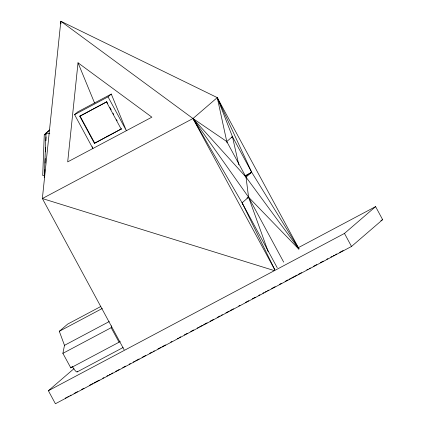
<?xml version="1.0" encoding="UTF-8"?>
<svg xmlns="http://www.w3.org/2000/svg" width="425" height="425" viewBox="0 0 425 425"><rect width="100%" height="100%" fill="white"/><g stroke="black" fill="none" stroke-linecap="round" stroke-linejoin="round"><path stroke-width="0.64" d="M47.239 132.17L44.269 134.725L42.713 175.482L44.62 175.589M44.274 177.73L45.98 133.153L49.486 130.135M44.667 174.277L44.843 169.676M45.098 163.099L45.273 158.498M45.523 151.922L45.698 147.321M45.948 140.749L46.102 136.802M78.019 62.799L67.692 161.883L151.874 117.167L78.019 62.799L94.547 102.956M120.238 341.211L119.069 342.215L70.794 367.859L62.884 353.345L64.488 345.339L59.303 331.303L67.665 324.1L100.815 306.489M119.069 342.215L111.164 327.696L111.531 325.848M79.762 116.232L106.808 101.777L79.762 116.232L94.414 143.331L121.46 128.871L94.414 143.331M107.801 136.218L108.072 135.984M47.775 131.702L49.757 130.002M92.14 146.662L92.894 148.495L74.582 114.628L77.812 111.844L111.281 94.063L126.368 130.714L108.056 96.847L111.281 94.063M227.062 142.816L226.769 141.536L232.443 136.653L217.265 97.617L60.839 21.25L42.362 198.539L124.137 349.796M268.239 251.844L248.583 197.211L246.017 177.129L251.685 172.247L217.265 97.617L192.982 118.527L42.362 198.539L274.13 270.555M242.771 204.653L242.101 202.794L248.583 197.211L192.982 118.527L60.839 21.25L60.934 23.901M70.794 367.859L72.351 366.52A9.493 1.711 62 0 0 77.35 371.45M298.201 247.738L375.594 206.624L382.638 219.651L351.512 246.458L55.409 403.75L48.37 390.724L73.971 368.672M48.37 390.724L344.468 233.431L375.594 206.624M245.188 176.471L251.685 172.247L232.443 136.653L231.327 137.243M74.582 114.628L108.056 96.847M245.002 175.796L251.685 172.247L298.982 248.912M246.909 198.103L248.583 197.211L298.759 249.087M59.303 331.303L102.345 308.438M64.488 345.339L109.273 321.544M62.884 353.345L111.164 327.696M77.169 371.918L123.117 347.507M380.88 220.586L382.638 219.651M65.232 398.193L66.406 397.566M67.575 396.945L68.749 396.323M69.923 395.702L71.097 395.075M74.03 393.518L77.547 391.648M81.653 389.47L83.996 388.222M89.271 385.422L92.793 383.552M93.962 382.925L99.243 380.125M102.76 378.255L103.934 377.634M106.866 376.077L108.04 375.45M109.209 374.829L110.383 374.207M111.557 373.58L112.731 372.959M115.664 371.402L119.181 369.532M122.698 367.662L125.63 366.106M129.147 364.236L130.321 363.614M133.253 362.058L134.428 361.436M135.596 360.809L139.118 358.944M142.051 357.382L145.568 355.518M149.674 353.334L152.017 352.091M153.191 351.464L154.365 350.843M157.882 348.973L160.815 347.416M161.983 346.795L165.506 344.925M170.781 342.12L171.955 341.498M177.23 338.693L178.404 338.072M179.578 337.45L180.752 336.823M184.269 334.958L187.202 333.397M190.719 331.532L193.651 329.97M197.168 328.105L198.342 327.478M199.516 326.857L202.449 325.3M203.617 324.679L207.14 322.809M210.072 321.252L213.589 319.382M217.106 317.512L220.038 315.956M221.212 315.334L222.381 314.707M225.903 312.842L228.836 311.281M230.005 310.659L233.527 308.789M238.802 305.989L239.976 305.362M245.252 302.563L248.774 300.693M252.291 298.823L255.223 297.266M258.74 295.396L259.914 294.775M262.847 293.218L264.015 292.591M265.189 291.97L266.363 291.348M267.538 290.721L268.706 290.1M271.639 288.543L275.161 286.673M279.262 284.495L281.61 283.247M285.127 281.377L288.06 279.82M289.234 279.198L290.402 278.577M291.577 277.95L296.857 275.15M298.026 274.523L301.548 272.659M306.823 269.854L307.998 269.232M309.172 268.605L310.34 267.984M313.273 266.427L316.795 264.557M320.312 262.687L323.244 261.131M326.761 259.261L327.935 258.639M330.868 257.082L332.037 256.461M333.211 255.834L334.385 255.212M335.559 254.591L336.728 253.969M339.66 252.407L343.182 250.543M45.98 133.153L49.794 133.365M44.269 134.725L46.176 134.831M298.892 248.97L246.017 177.129L226.769 141.536L192.982 118.527L274.763 269.779M246.017 177.129L192.982 118.527L242.101 202.794L277.196 267.697M344.468 233.431L351.512 246.458M299.046 248.869L217.265 97.617L226.769 141.536M248.583 197.211L283.677 262.119M107.121 102.356L107.743 103.509M109.926 107.541L111.175 109.847M113.045 113.305L113.666 114.458M116.471 119.648L117.098 120.801M106.542 102.011L121.189 129.104M80.033 116.004L94.685 143.097M242.101 202.794L274.816 269.763M232.443 136.653L238.776 164.788"/></g></svg>
